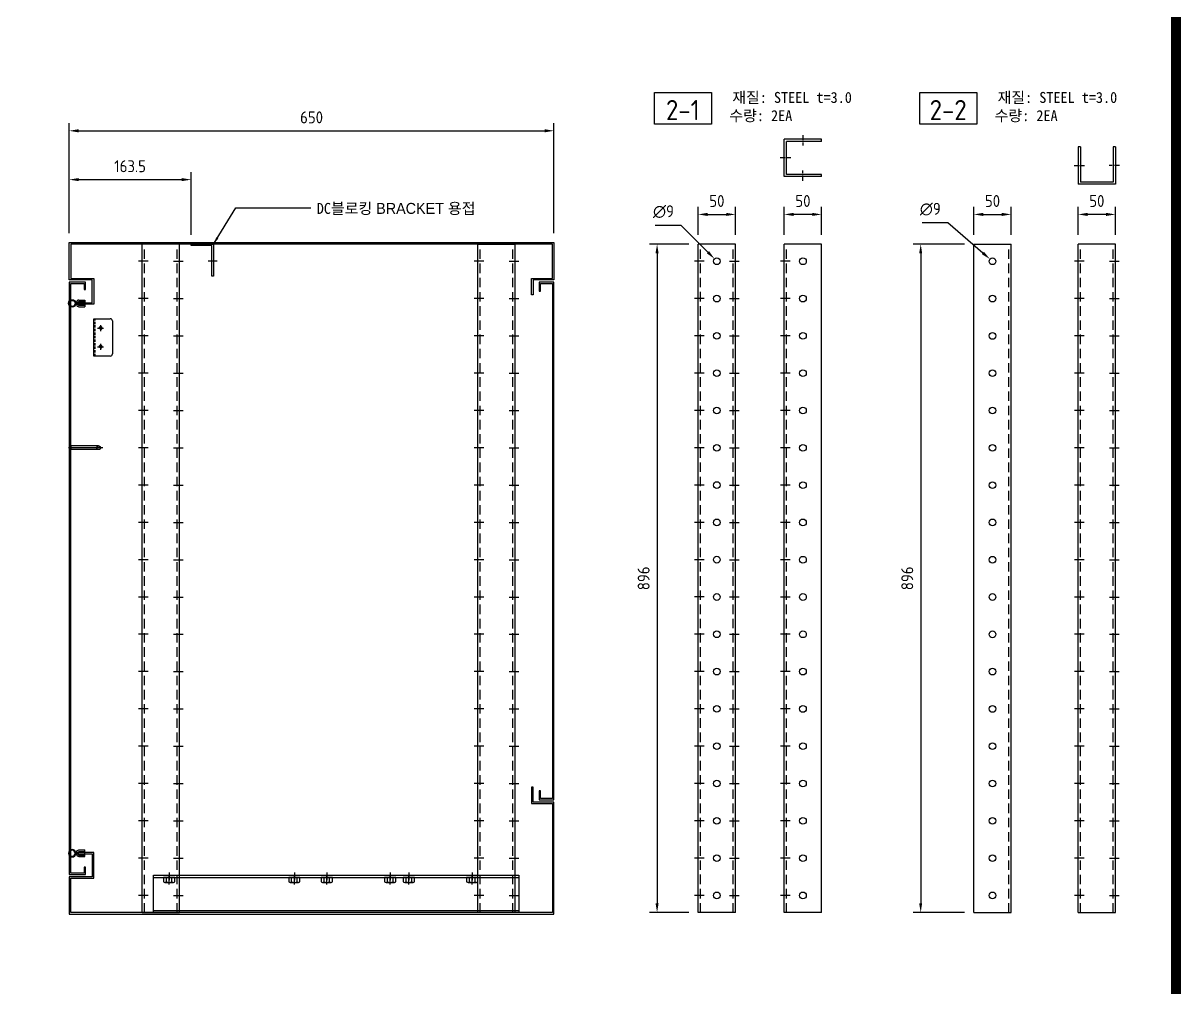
# Model space of a CAD drawing. Header units: millimetres. Extents: x 24815 to 36799, y -9299 to 5469.
# Drawn here: x 32232 to 33785, y 912 to 2205 of the extents above; entities that cross this region are included whole.
import ezdxf
from ezdxf.enums import TextEntityAlignment as Align

# ---------------------------------------------------------------- set-up
doc = ezdxf.new("R2010")
doc.units = ezdxf.units.MM
for name, pattern in [('CENTER', [50.8, 31.75, -6.35, 6.35, -6.35]), ('CENTER1', [10, 7, -1, 1, -1]), ('CENTERX2', [101.6, 63.5, -12.7, 12.7, -12.7]), ('HIDDEN', [9.525, 6.35, -3.175]), ('HIDDEN2', [4.7625, 3.175, -1.5875]), ('HIDDENX2', [19.05, 12.7, -6.35])]:
    doc.linetypes.add(name, pattern=pattern)
for name, color, linetype in [('3', 3, 'Continuous'), ('______', 7, 'Continuous'), ('CENTER', 1, 'CENTER'), ('FORMAT-1', 7, 'Continuous'), ('H', 2, 'HIDDEN'), ('HIDDEN', 2, 'HIDDEN')]:
    doc.layers.add(name, color=color, linetype=linetype)
doc.layers.add('외형선', color=3, linetype='Continuous', lineweight=30)
doc.styles.add('HAN', font='')
doc.styles.get("Standard").update_dxf_attribs({"font": 'ISOCP.SHX', "bigfont": 'WHGTXT.SHX'})
doc.styles.get('HAN').set_extended_font_data('GulimChe')
doc.dimstyles.new('PS-4', dxfattribs={"dimscale": 4, "dimtxt": 3.2, "dimasz": 2.5, "dimexe": 2, "dimexo": 2.5, "dimgap": 2, "dimtad": 1, "dimtoh": 1, "dimrnd": 0.05, "dimzin": 12, "dimdsep": 46, "dimtxsty": 'Standard', "dimcen": 0, "dimclrt": 2, "dimazin": 3, "dimtfac": 1, "dimtofl": 0, "dimtmove": 0, "dimatfit": 3, "dimfxl": 0, "dimtolj": 1, "dimtzin": 0, "dimarcsym": 0})
doc.dimstyles.new('PS-5', dxfattribs={"dimscale": 5, "dimtxt": 3.2, "dimasz": 2.5, "dimexe": 2, "dimexo": 2.5, "dimgap": 2, "dimtad": 1, "dimtoh": 1, "dimrnd": 0.05, "dimzin": 12, "dimdsep": 46, "dimtxsty": 'Standard', "dimcen": 0, "dimclrt": 2, "dimazin": 3, "dimtfac": 1, "dimtofl": 0, "dimtmove": 0, "dimatfit": 3, "dimfxl": 0, "dimtolj": 1, "dimtzin": 0, "dimarcsym": 0})

# ---------------------------------------------------------------- blocks, each defined once
blk = doc.blocks.new('format-3')
at = {"layer": 'FORMAT-1', "const_width": 0.7}
blk.add_lwpolyline([(13, 5), (13, 286.3), (414.5, 286.3), (414.5, 5)], close=True, dxfattribs=at)
at = {"style": 'HAN'}
for tag, height, p in [('MODEL-NAME', 3, (386.095, 31.525)), ('PART-NAME', 3, (386.095, 26.294)), ('SCALE', 2.7, (320.808, 26.294)), ('PART-NO', 3, (386.095, 21.014)), ('DRA-BY', 3, (260.72, 19.442)), ('CH-BY', 3, (277.209, 19.442)), ('APP-BY', 3, (293.697, 19.442)), ('관련업체', 3, (333.523, 9.263)), ('DRA-DATE', 2.5, (260.72, 7.475)), ('CH-DATE', 2.5, (277.209, 7.475)), ('APP-DATE', 2.5, (293.697, 7.475))]:
    blk.add_attdef(tag, text='', height=height, dxfattribs=at).set_placement(p, align=Align.MIDDLE_CENTER)
blk = doc.blocks.new('234567890oplkjhgijsdertyuioll')
at = {"color": 140}
for p, q in [((-17498, 8543.3), (-17498, 9439.3)), ((-17448, 9439.3), (-17498, 9439.3)), ((-17448, 8543.3), (-17448, 9439.3)), ((-17448, 8543.3), (-17498, 8543.3))]:
    blk.add_line(p, q, dxfattribs=at)
at = {"color": 1}
for p, q in [((-17490, 9416.3), (-17503, 9416.3)), ((-17490, 9366.3), (-17503, 9366.3)), ((-17490, 9316.3), (-17503, 9316.3)), ((-17490, 9266.3), (-17503, 9266.3)), ((-17490, 9216.3), (-17503, 9216.3)), ((-17490, 9166.3), (-17503, 9166.3)), ((-17490, 9116.3), (-17503, 9116.3)), ((-17490, 9066.3), (-17503, 9066.3)), ((-17490, 9016.3), (-17503, 9016.3)), ((-17490, 8966.3), (-17503, 8966.3)), ((-17490, 8916.3), (-17503, 8916.3)), ((-17490, 8866.3), (-17503, 8866.3)), ((-17490, 8816.3), (-17503, 8816.3)), ((-17490, 8766.3), (-17503, 8766.3)), ((-17490, 8716.3), (-17503, 8716.3)), ((-17490, 8666.3), (-17503, 8666.3)), ((-17490, 8616.3), (-17503, 8616.3)), ((-17490, 8566.3), (-17503, 8566.3))]:
    blk.add_line(p, q, dxfattribs=at)
at = {"color": 140}
for centre in [(-17473, 9416.3), (-17473, 9366.3), (-17473, 9316.3), (-17473, 9266.3), (-17473, 9216.3), (-17473, 9166.3), (-17473, 9116.3), (-17473, 9066.3), (-17473, 9016.3), (-17473, 8966.3), (-17473, 8916.3), (-17473, 8866.3), (-17473, 8816.3), (-17473, 8766.3), (-17473, 8716.3), (-17473, 8666.3), (-17473, 8616.3), (-17473, 8566.3)]:
    blk.add_circle(centre, 4.5, dxfattribs=at)
at = {"layer": 'HIDDEN', "color": 2, "linetype": 'HIDDENX2'}
blk.add_line((-17495, 8543.3), (-17495, 9439.3), dxfattribs=at)
blk = doc.blocks.new('87erfasdfasdfasdfasdfsdaf')
at = {"color": 140}
for p, q in [((-12215.3, 14062.5), (-12215.3, 14958.5)), ((-12165.3, 14958.5), (-12215.3, 14958.5)), ((-12165.3, 14062.5), (-12165.3, 14958.5)), ((-12215.3, 14062.5), (-12165.3, 14062.5))]:
    blk.add_line(p, q, dxfattribs=at)
at = {"color": 2, "linetype": 'HIDDENX2'}
for p, q in [((-12212.3, 14062.5), (-12212.3, 14958.5)), ((-12168.3, 14062.5), (-12168.3, 14958.5))]:
    blk.add_line(p, q, dxfattribs=at)
at = {"color": 1}
for p, q in [((-12207.3, 14935.5), (-12220.3, 14935.5)), ((-12173.3, 14935.5), (-12160.3, 14935.5)), ((-12207.3, 14885.5), (-12220.3, 14885.5)), ((-12173.3, 14885.5), (-12160.3, 14885.5)), ((-12207.3, 14835.5), (-12220.3, 14835.5)), ((-12173.3, 14835.5), (-12160.3, 14835.5)), ((-12207.3, 14785.5), (-12220.3, 14785.5)), ((-12173.3, 14785.5), (-12160.3, 14785.5)), ((-12207.3, 14735.5), (-12220.3, 14735.5)), ((-12173.3, 14735.5), (-12160.3, 14735.5)), ((-12207.3, 14685.5), (-12220.3, 14685.5)), ((-12173.3, 14685.5), (-12160.3, 14685.5)), ((-12207.3, 14635.5), (-12220.3, 14635.5)), ((-12173.3, 14635.5), (-12160.3, 14635.5)), ((-12207.3, 14585.5), (-12220.3, 14585.5)), ((-12173.3, 14585.5), (-12160.3, 14585.5)), ((-12207.3, 14535.5), (-12220.3, 14535.5)), ((-12173.3, 14535.5), (-12160.3, 14535.5)), ((-12207.3, 14485.5), (-12220.3, 14485.5)), ((-12173.3, 14485.5), (-12160.3, 14485.5)), ((-12207.3, 14435.5), (-12220.3, 14435.5)), ((-12173.3, 14435.5), (-12160.3, 14435.5)), ((-12207.3, 14385.5), (-12220.3, 14385.5)), ((-12173.3, 14385.5), (-12160.3, 14385.5)), ((-12207.3, 14335.5), (-12220.3, 14335.5)), ((-12173.3, 14335.5), (-12160.3, 14335.5)), ((-12207.3, 14285.5), (-12220.3, 14285.5)), ((-12173.3, 14285.5), (-12160.3, 14285.5)), ((-12207.3, 14235.5), (-12220.3, 14235.5)), ((-12173.3, 14235.5), (-12160.3, 14235.5)), ((-12207.3, 14185.5), (-12220.3, 14185.5)), ((-12173.3, 14185.5), (-12160.3, 14185.5)), ((-12207.3, 14135.5), (-12220.3, 14135.5)), ((-12173.3, 14135.5), (-12160.3, 14135.5)), ((-12207.3, 14085.5), (-12220.3, 14085.5)), ((-12173.3, 14085.5), (-12160.3, 14085.5))]:
    blk.add_line(p, q, dxfattribs=at)
blk = doc.blocks.new('645ytrhegnhy6yjmjuuyyjmhyhh')
at = {"color": 140}
for p, q in [((-12560.4, 14958.5), (-12510.4, 14958.5)), ((-12560.4, 14062.5), (-12560.4, 14958.5)), ((-12510.4, 14062.5), (-12510.4, 14958.5)), ((-12560.4, 14062.5), (-12510.4, 14062.5))]:
    blk.add_line(p, q, dxfattribs=at)
for centre in [(-12535.4, 14935.5), (-12535.4, 14885.5), (-12535.4, 14835.5), (-12535.4, 14785.5), (-12535.4, 14735.5), (-12535.4, 14685.5), (-12535.4, 14635.5), (-12535.4, 14585.5), (-12535.4, 14535.5), (-12535.4, 14485.5), (-12535.4, 14435.5), (-12535.4, 14385.5), (-12535.4, 14335.5), (-12535.4, 14285.5), (-12535.4, 14235.5), (-12535.4, 14185.5), (-12535.4, 14135.5), (-12535.4, 14085.5)]:
    blk.add_circle(centre, 4.5, dxfattribs=at)
at = {"layer": 'HIDDEN', "color": 2, "linetype": 'HIDDENX2'}
blk.add_line((-12513.4, 14062.5), (-12513.4, 14958.5), dxfattribs=at)
blk = doc.blocks.new('*D397')
at = {"color": 0, "lineweight": -2}
for p, q in [((33137.7, 1921), (33137.7, 1958.3)), ((33187.7, 1921), (33187.7, 1958.3)), ((33150.2, 1948.3), (33175.2, 1948.3))]:
    blk.add_line(p, q, dxfattribs=at)
at = {"color": 0}
for points in [[(33150.2, 1950.4), (33150.2, 1946.2), (33137.7, 1948.3)], [(33175.2, 1950.4), (33175.2, 1946.2), (33187.7, 1948.3)]]:
    blk.add_solid(points, dxfattribs=at)
at = {"layer": 'Defpoints', "color": 0}
for p in [(33187.7, 1948.3), (33137.7, 1908.5), (33187.7, 1908.5)]:
    blk.add_point(p, dxfattribs=at)
at = {"color": 2, "insert": (33162.7, 1966.3), "char_height": 16, "attachment_point": 5}
blk.add_mtext('\\A1;50', dxfattribs=at)
blk = doc.blocks.new('*D398')
at = {"color": 0, "lineweight": -2}
for p, q in [((33253.1, 1921), (33253.1, 1958.3)), ((33303.1, 1921), (33303.1, 1958.3)), ((33290.6, 1948.3), (33265.6, 1948.3))]:
    blk.add_line(p, q, dxfattribs=at)
at = {"color": 0}
for points in [[(33265.6, 1950.4), (33265.6, 1946.2), (33253.1, 1948.3)], [(33290.6, 1950.4), (33290.6, 1946.2), (33303.1, 1948.3)]]:
    blk.add_solid(points, dxfattribs=at)
at = {"layer": 'Defpoints', "color": 0}
for p in [(33253.1, 1948.3), (33253.1, 1908.5), (33303.1, 1908.5)]:
    blk.add_point(p, dxfattribs=at)
at = {"color": 2, "insert": (33278.1, 1966.3), "char_height": 16, "attachment_point": 5}
blk.add_mtext('\\A1;50', dxfattribs=at)
blk = doc.blocks.new('*D399')
at = {"color": 0, "lineweight": -2}
for p, q in [((33080.1, 1934), (33114.4, 1934)), ((33114.4, 1934), (33150.7, 1897.5))]:
    blk.add_line(p, q, dxfattribs=at)
at = {"color": 0}
blk.add_solid([(33152.2, 1899), (33149.3, 1896.1), (33159.6, 1888.7)], dxfattribs=at)
at = {"layer": 'Defpoints', "color": 0}
for p in [(33159.6, 1888.7), (33165.9, 1882.3)]:
    blk.add_point(p, dxfattribs=at)
at = {"color": 2, "insert": (33091.1, 1952), "char_height": 16, "attachment_point": 5}
blk.add_mtext('\\A1;∅9', dxfattribs=at)
blk = doc.blocks.new('*D400')
at = {"color": 0, "lineweight": -2}
for p, q in [((33437.9, 1937.3), (33472.2, 1937.3)), ((33472.2, 1937.3), (33519.4, 1896.6))]:
    blk.add_line(p, q, dxfattribs=at)
at = {"color": 0}
blk.add_solid([(33520.8, 1898.2), (33518, 1895), (33528.9, 1888.4)], dxfattribs=at)
at = {"layer": 'Defpoints', "color": 0}
for p in [(33528.9, 1888.4), (33535.7, 1882.5)]:
    blk.add_point(p, dxfattribs=at)
at = {"color": 2, "insert": (33448.9, 1955.3), "char_height": 16, "attachment_point": 5}
blk.add_mtext('\\A1;∅9', dxfattribs=at)
blk = doc.blocks.new('*D401')
at = {"color": 0, "lineweight": -2}
for p, q in [((33507.3, 1921), (33507.3, 1958.3)), ((33557.3, 1921), (33557.3, 1958.3)), ((33519.8, 1948.3), (33544.8, 1948.3))]:
    blk.add_line(p, q, dxfattribs=at)
at = {"color": 0}
for points in [[(33519.8, 1950.4), (33519.8, 1946.2), (33507.3, 1948.3)], [(33544.8, 1950.4), (33544.8, 1946.2), (33557.3, 1948.3)]]:
    blk.add_solid(points, dxfattribs=at)
at = {"layer": 'Defpoints', "color": 0}
for p in [(33557.3, 1948.3), (33507.3, 1908.5), (33557.3, 1908.5)]:
    blk.add_point(p, dxfattribs=at)
at = {"color": 2, "insert": (33532.3, 1966.3), "char_height": 16, "attachment_point": 5}
blk.add_mtext('\\A1;50', dxfattribs=at)
blk = doc.blocks.new('*D402')
at = {"color": 0, "lineweight": -2}
for p, q in [((33125.2, 1908.5), (33072.5, 1908.5)), ((33082.5, 1896), (33082.5, 1025)), ((33125.2, 1012.5), (33072.5, 1012.5))]:
    blk.add_line(p, q, dxfattribs=at)
at = {"color": 0}
for points in [[(33080.4, 1896), (33084.6, 1896), (33082.5, 1908.5)], [(33080.4, 1025), (33084.6, 1025), (33082.5, 1012.5)]]:
    blk.add_solid(points, dxfattribs=at)
at = {"layer": 'Defpoints', "color": 0}
for p in [(33137.7, 1908.5), (33082.5, 1012.5), (33137.7, 1012.5)]:
    blk.add_point(p, dxfattribs=at)
at = {"color": 2, "insert": (33064.5, 1460.5), "char_height": 16, "attachment_point": 5, "rotation": 90}
blk.add_mtext('\\A1;896', dxfattribs=at)
blk = doc.blocks.new('*D403')
at = {"color": 0, "lineweight": -2}
for p, q in [((33494.8, 1908.5), (33426, 1908.5)), ((33436, 1896), (33436, 1025)), ((33494.8, 1012.5), (33426, 1012.5))]:
    blk.add_line(p, q, dxfattribs=at)
at = {"color": 0}
for points in [[(33433.9, 1896), (33438, 1896), (33436, 1908.5)], [(33433.9, 1025), (33438, 1025), (33436, 1012.5)]]:
    blk.add_solid(points, dxfattribs=at)
at = {"layer": 'Defpoints', "color": 0}
for p in [(33507.3, 1908.5), (33436, 1012.5), (33507.3, 1012.5)]:
    blk.add_point(p, dxfattribs=at)
at = {"color": 2, "insert": (33418, 1460.5), "char_height": 16, "attachment_point": 5, "rotation": 90}
blk.add_mtext('\\A1;896', dxfattribs=at)
blk = doc.blocks.new('*D404')
at = {"color": 0, "lineweight": -2}
for p, q in [((33647.2, 1921), (33647.2, 1958.3)), ((33697.2, 1921), (33697.2, 1958.3)), ((33684.7, 1948.3), (33659.7, 1948.3))]:
    blk.add_line(p, q, dxfattribs=at)
at = {"color": 0}
for points in [[(33659.7, 1950.4), (33659.7, 1946.2), (33647.2, 1948.3)], [(33684.7, 1950.4), (33684.7, 1946.2), (33697.2, 1948.3)]]:
    blk.add_solid(points, dxfattribs=at)
at = {"layer": 'Defpoints', "color": 0}
for p in [(33647.2, 1948.3), (33647.2, 1908.5), (33697.2, 1908.5)]:
    blk.add_point(p, dxfattribs=at)
at = {"color": 2, "insert": (33672.2, 1966.3), "char_height": 16, "attachment_point": 5}
blk.add_mtext('\\A1;50', dxfattribs=at)
blk = doc.blocks.new('56TERFDASDFSD')
at = {"color": 4}
for p, q in [((29592, 11655.8), (29622, 11655.8)), ((29592, 11653.8), (29592, 11655.8)), ((29620, 11653.8), (29592, 11653.8)), ((29620, 11612.8), (29620, 11653.8)), ((29622, 11655.8), (29622, 11612.8)), ((29622, 11612.8), (29620, 11612.8))]:
    blk.add_line(p, q, dxfattribs=at)
at = {"layer": 'CENTER', "ltscale": 3}
blk.add_line((29627, 11632.8), (29615, 11632.8), dxfattribs=at)
blk = doc.blocks.new('756erafsdfadsfadsfasdf')
at = {"color": 1, "linetype": 'CENTERX2'}
for p, q in [((20452.2, 8170.5), (20452.2, 8160.5)), ((20537.2, 8170.5), (20537.2, 8160.5)), ((20562.2, 8170.5), (20562.2, 8160.5)), ((20647.2, 8170.5), (20647.2, 8160.5)), ((20690.7, 8170.5), (20690.7, 8160.5)), ((20858.7, 8170.5), (20858.7, 8160.5))]:
    blk.add_line(p, q, dxfattribs=at)
at = {"color": 4}
for p, q in [((20879.7, 8164), (20389.7, 8164)), ((20879.7, 8120), (20389.7, 8120))]:
    blk.add_line(p, q, dxfattribs=at)
for p, q in [((20457.8, 8157.5), (20446.5, 8157.5)), ((20448.4, 8158.1), (20448.4, 8164)), ((20455.9, 8158.1), (20455.9, 8164)), ((20542.8, 8157.5), (20531.5, 8157.5)), ((20533.4, 8158.1), (20533.4, 8164)), ((20540.9, 8158.1), (20540.9, 8164)), ((20567.8, 8157.5), (20556.5, 8157.5)), ((20558.4, 8158.1), (20558.4, 8164)), ((20565.9, 8158.1), (20565.9, 8164)), ((20652.8, 8157.5), (20641.5, 8157.5)), ((20643.4, 8158.1), (20643.4, 8164)), ((20650.9, 8158.1), (20650.9, 8164)), ((20696.3, 8157.5), (20685, 8157.5)), ((20686.9, 8158.1), (20686.9, 8164)), ((20694.4, 8158.1), (20694.4, 8164)), ((20864.3, 8157.5), (20853, 8157.5)), ((20854.9, 8158.1), (20854.9, 8164)), ((20862.4, 8158.1), (20862.4, 8164))]:
    blk.add_line(p, q)
blk.add_lwpolyline([(20879.7, 8167), (20389.7, 8167), (20389.7, 8117), (20879.7, 8117)], close=True, dxfattribs=at)
for points in [[(20459.7, 8164), (20459.7, 8158.1, -0.309401), (20455.9, 8158.1, -0.154701), (20448.4, 8158.1, -0.309401), (20444.7, 8158.1), (20444.7, 8164), (20459.7, 8164)], [(20544.7, 8164), (20544.7, 8158.1, -0.309401), (20540.9, 8158.1, -0.154701), (20533.4, 8158.1, -0.309401), (20529.7, 8158.1), (20529.7, 8164), (20544.7, 8164)], [(20569.7, 8164), (20569.7, 8158.1, -0.309401), (20565.9, 8158.1, -0.154701), (20558.4, 8158.1, -0.309401), (20554.7, 8158.1), (20554.7, 8164), (20569.7, 8164)], [(20654.7, 8164), (20654.7, 8158.1, -0.309401), (20650.9, 8158.1, -0.154701), (20643.4, 8158.1, -0.309401), (20639.7, 8158.1), (20639.7, 8164), (20654.7, 8164)], [(20698.2, 8164), (20698.2, 8158.1, -0.309401), (20694.4, 8158.1, -0.154701), (20686.9, 8158.1, -0.309401), (20683.2, 8158.1), (20683.2, 8164), (20698.2, 8164)], [(20866.2, 8164), (20866.2, 8158.1, -0.309401), (20862.4, 8158.1, -0.154701), (20854.9, 8158.1, -0.309401), (20851.2, 8158.1), (20851.2, 8164), (20866.2, 8164)]]:
    blk.add_lwpolyline(points, format="xyb")
at = {"layer": 'CENTER'}
for p, q in [((20452.2, 8154.5), (20452.2, 8167)), ((20537.2, 8154.5), (20537.2, 8167)), ((20562.2, 8154.5), (20562.2, 8167)), ((20647.2, 8154.5), (20647.2, 8167)), ((20690.7, 8154.5), (20690.7, 8167)), ((20858.7, 8154.5), (20858.7, 8167))]:
    blk.add_line(p, q, dxfattribs=at)
blk = doc.blocks.new('*D217')
at = {"color": 0, "lineweight": -2}
for p, q in [((32294.2, 1923), (32294.2, 2070.4)), ((32944.2, 1923), (32944.2, 2070.4)), ((32306.7, 2060.4), (32931.7, 2060.4))]:
    blk.add_line(p, q, dxfattribs=at)
at = {"color": 0}
for points in [[(32306.7, 2062.5), (32306.7, 2058.3), (32294.2, 2060.4)], [(32931.7, 2062.5), (32931.7, 2058.3), (32944.2, 2060.4)]]:
    blk.add_solid(points, dxfattribs=at)
at = {"layer": 'Defpoints', "color": 0}
for p in [(32944.2, 2060.4), (32294.2, 1910.5), (32944.2, 1910.5)]:
    blk.add_point(p, dxfattribs=at)
at = {"color": 2, "insert": (32619.2, 2078.4), "char_height": 16, "attachment_point": 5}
blk.add_mtext('\\A1;650', dxfattribs=at)
blk = doc.blocks.new('*D218')
at = {"color": 0, "lineweight": -2}
for p, q in [((32294.2, 1923), (32294.2, 2004.9)), ((32457.7, 1921), (32457.7, 2004.9)), ((32306.7, 1994.9), (32445.2, 1994.9))]:
    blk.add_line(p, q, dxfattribs=at)
at = {"color": 0}
for points in [[(32306.7, 1997), (32306.7, 1992.9), (32294.2, 1994.9)], [(32445.2, 1997), (32445.2, 1992.9), (32457.7, 1994.9)]]:
    blk.add_solid(points, dxfattribs=at)
at = {"layer": 'Defpoints', "color": 0}
for p in [(32457.7, 1994.9), (32294.2, 1910.5), (32457.7, 1908.5)]:
    blk.add_point(p, dxfattribs=at)
at = {"color": 2, "insert": (32375.9, 2012.9), "char_height": 16, "attachment_point": 5}
blk.add_mtext('\\A1;163.5', dxfattribs=at)
blk = doc.blocks.new('ASDHREWHREJJJ')
for p, q in [((14485.9, -8471.1), (14485.9, -8479.1)), ((14487.9, -8471.1), (14487.9, -8479.1)), ((14491.9, -8468.1), (14488.9, -8468.1)), ((14491.9, -8470.1), (14488.9, -8470.1)), ((14489.9, -8467), (14489.9, -8468.1)), ((14490.9, -8467), (14490.9, -8468.1)), ((14492.9, -8471.1), (14492.9, -8479.1)), ((14494.9, -8471.1), (14494.9, -8479.1)), ((14494.9, -8479.1), (14485.9, -8479.1))]:
    blk.add_line(p, q)
for radius in [5, 4]:
    blk.add_circle((14490.4, -8462.1), radius)
for centre, radius, start, end in [((14488.9, -8471.1), 3, 90, 180), ((14488.9, -8471.1), 1, 90, 180), ((14491.9, -8471.1), 3, 0, 90), ((14491.9, -8471.1), 1, 0, 90)]:
    blk.add_arc(centre, radius, start, end)
blk = doc.blocks.new('HFFFFFF')
at = {"color": 1}
for p, q in [((-14020.9, -13921), (-14020.9, -13871)), ((-14020.9, -13871), (-13998.9, -13871)), ((-13995.9, -13874), (-13995.9, -13918)), ((-13998.9, -13921), (-14020.9, -13921))]:
    blk.add_line(p, q, dxfattribs=at)
at = {"color": 2, "linetype": 'HIDDEN2'}
blk.add_line((-14018.9, -13921), (-14018.9, -13871), dxfattribs=at)
at = {"color": 3}
for centre in [(-14011.9, -13883.5), (-14011.9, -13908.5)]:
    blk.add_circle(centre, 1.6, dxfattribs=at)
at = {"color": 1}
for centre, start, end in [((-13998.9, -13874), 0, 90), ((-13998.9, -13918), 270, 0)]:
    blk.add_arc(centre, 3, start, end, dxfattribs=at)
for centre in [(-14011.9, -13883.5), (-14011.9, -13908.5)]:
    blk.add_arc(centre, 2, 259.3538, 193.7158)
at = {"layer": 'CENTER', "linetype": 'CENTER', "ltscale": 3}
for p, q in [((-14016, -13883.5), (-14007.8, -13883.5)), ((-14011.9, -13879.4), (-14011.9, -13887.6)), ((-14016, -13908.5), (-14007.8, -13908.5)), ((-14011.9, -13904.4), (-14011.9, -13912.6))]:
    blk.add_line(p, q, dxfattribs=at)

msp = doc.modelspace()

# ---------------------------------------------------------------- linework, layer by layer
at = {"color": 1, "linetype": 'CENTER1'}
for p, q in [((33278.082, 2054.608), (33278.082, 2040.692)), ((33261.67, 2024.021), (33247.753, 2024.021)), ((33278.082, 1993.433), (33278.082, 2007.35)), ((33641.616, 2013.715), (33655.533, 2013.715)), ((33702.791, 2013.715), (33688.874, 2013.715))]:
    msp.add_line(p, q, dxfattribs=at)
at = {"color": 140}
for p, q in [((33303.082, 2049.021), (33253.082, 2049.021)), ((33253.082, 1999.021), (33253.082, 2049.021)), ((33303.082, 2046.021), (33256.082, 2046.021)), ((33256.082, 2002.021), (33256.082, 2046.021)), ((33303.082, 2046.021), (33303.082, 2049.021)), ((33647.203, 2038.715), (33647.203, 1988.715)), ((33650.203, 2038.715), (33647.203, 2038.715)), ((33650.203, 2038.715), (33650.203, 1991.715)), ((33694.203, 2038.715), (33694.203, 1991.715)), ((33697.203, 2038.715), (33694.203, 2038.715)), ((33697.203, 2038.715), (33697.203, 1988.715)), ((33303.082, 1999.021), (33253.082, 1999.021)), ((33303.082, 2002.021), (33256.082, 2002.021)), ((33303.082, 1999.021), (33303.082, 2002.021)), ((33697.203, 1988.715), (33647.203, 1988.715)), ((33694.203, 1991.715), (33650.203, 1991.715)), ((33137.732, 1012.47), (33137.732, 1908.47)), ((33187.732, 1908.47), (33137.732, 1908.47)), ((33187.732, 1012.47), (33187.732, 1908.47)), ((33187.732, 1012.47), (33137.732, 1012.47))]:
    msp.add_line(p, q, dxfattribs=at)
at = {"color": 1}
for p, q in [((33145.732, 1885.47), (33132.732, 1885.47)), ((33179.732, 1885.47), (33192.732, 1885.47)), ((33145.732, 1835.47), (33132.732, 1835.47)), ((33179.732, 1835.47), (33192.732, 1835.47)), ((33145.732, 1785.47), (33132.732, 1785.47)), ((33179.732, 1785.47), (33192.732, 1785.47)), ((33145.732, 1735.47), (33132.732, 1735.47)), ((33179.732, 1735.47), (33192.732, 1735.47)), ((33145.732, 1685.47), (33132.732, 1685.47)), ((33179.732, 1685.47), (33192.732, 1685.47)), ((33145.732, 1635.47), (33132.732, 1635.47)), ((33179.732, 1635.47), (33192.732, 1635.47)), ((33145.732, 1585.47), (33132.732, 1585.47)), ((33179.732, 1585.47), (33192.732, 1585.47)), ((33145.732, 1535.47), (33132.732, 1535.47)), ((33179.732, 1535.47), (33192.732, 1535.47)), ((33145.732, 1485.47), (33132.732, 1485.47)), ((33179.732, 1485.47), (33192.732, 1485.47)), ((33145.732, 1435.47), (33132.732, 1435.47)), ((33179.732, 1435.47), (33192.732, 1435.47)), ((33145.732, 1385.47), (33132.732, 1385.47)), ((33179.732, 1385.47), (33192.732, 1385.47)), ((33145.732, 1335.47), (33132.732, 1335.47)), ((33179.732, 1335.47), (33192.732, 1335.47)), ((33145.732, 1285.47), (33132.732, 1285.47)), ((33179.732, 1285.47), (33192.732, 1285.47)), ((33145.732, 1235.47), (33132.732, 1235.47)), ((33179.732, 1235.47), (33192.732, 1235.47)), ((33145.732, 1185.47), (33132.732, 1185.47)), ((33179.732, 1185.47), (33192.732, 1185.47)), ((33145.732, 1135.47), (33132.732, 1135.47)), ((33179.732, 1135.47), (33192.732, 1135.47)), ((33145.732, 1085.47), (33132.732, 1085.47)), ((33179.732, 1085.47), (33192.732, 1085.47)), ((33145.732, 1035.47), (33132.732, 1035.47)), ((33179.732, 1035.47), (33192.732, 1035.47))]:
    msp.add_line(p, q, dxfattribs=at)
for points in [[(33155.292, 2069.305), (33078.841, 2069.305), (33078.841, 2111.908), (33155.292, 2111.908)], [(33511.081, 2069.305), (33434.63, 2069.305), (33434.63, 2111.908), (33511.081, 2111.908)]]:
    msp.add_lwpolyline(points, close=True)
at = {"color": 3}
for points in [[(32916.185, 1860.47), (32916.185, 1840.47), (32914.185, 1840.47), (32914.185, 1862.47), (32942.185, 1862.47), (32942.185, 1908.47), (32296.185, 1908.47), (32296.185, 1862.47), (32327.185, 1862.47), (32327.185, 1827.97), (32306.185, 1827.97), (32306.185, 1829.97), (32325.185, 1829.97), (32325.185, 1860.47), (32294.185, 1860.47), (32294.185, 1910.47), (32944.185, 1910.47), (32944.185, 1860.47)], [(32296.185, 1065.47), (32296.185, 1855.47), (32314.185, 1855.47), (32314.185, 1847.47), (32316.185, 1847.47), (32316.185, 1857.47), (32294.185, 1857.47), (32294.185, 1063.47), (32316.185, 1063.47), (32316.185, 1073.47), (32314.185, 1073.47), (32314.185, 1065.47)], [(32944.185, 1160.47), (32916.185, 1160.47), (32916.185, 1180.47), (32914.185, 1180.47), (32914.185, 1158.47), (32942.185, 1158.47), (32942.185, 1012.47), (32296.185, 1012.47), (32296.185, 1058.47), (32327.185, 1058.47), (32327.185, 1092.97), (32306.185, 1092.97), (32306.185, 1090.97), (32325.185, 1090.97), (32325.185, 1060.47), (32294.185, 1060.47), (32294.185, 1010.47), (32944.185, 1010.47)]]:
    msp.add_lwpolyline(points, close=True, dxfattribs=at)
at = {"color": 140}
for centre in [(33162.732, 1885.47), (33162.732, 1835.47), (33162.732, 1785.47), (33162.732, 1735.47), (33162.732, 1685.47), (33162.732, 1635.47), (33162.732, 1585.47), (33162.732, 1535.47), (33162.732, 1485.47), (33162.732, 1435.47), (33162.732, 1385.47), (33162.732, 1335.47), (33162.732, 1285.47), (33162.732, 1235.47), (33162.732, 1185.47), (33162.732, 1135.47), (33162.732, 1085.47), (33162.732, 1035.47)]:
    msp.add_circle(centre, 4.5, dxfattribs=at)
at = {"layer": '3'}
msp.add_line((32296.185, 1637.97), (32296.185, 1632.97), dxfattribs=at)
at = {"layer": 'CENTER', "ltscale": 10}
msp.add_line((32339.185, 1635.47), (32293.185, 1635.47), dxfattribs=at)
at = {"layer": 'H', "color": 2, "ltscale": 10}
for p, q in [((32333.685, 1637.97), (32296.185, 1637.97)), ((32333.685, 1632.97), (32296.185, 1632.97))]:
    msp.add_line(p, q, dxfattribs=at)
msp.add_circle((32333.685, 1635.47), 2.5, dxfattribs=at)
at = {"layer": 'HIDDEN', "color": 2, "linetype": 'HIDDENX2'}
for p, q in [((33140.732, 1012.47), (33140.732, 1908.47)), ((33184.732, 1012.47), (33184.732, 1908.47))]:
    msp.add_line(p, q, dxfattribs=at)
at = {"layer": '외형선', "lineweight": -3}
msp.add_lwpolyline([(32924.185, 1845.47), (32926.185, 1845.47), (32926.185, 1855.47), (32942.185, 1855.47), (32942.185, 1165.47), (32926.185, 1165.47), (32926.185, 1175.47), (32924.185, 1175.47), (32924.185, 1163.47), (32944.185, 1163.47), (32944.185, 1857.47), (32924.185, 1857.47), (32924.185, 1845.47)], dxfattribs=at)

# ---------------------------------------------------------------- block references
at = {"xscale": 19, "yscale": 19, "zscale": 19}
msp.add_blockref('format-3', (25902.7, -65.71), dxfattribs=at)
for name, p in [('87erfasdfasdfasdfasdfsdaf', (44607.464, -13050.061)), ('56TERFDASDFSD', (2865.65, -9747.331)), ('234567890oplkjhgijsdertyuioll', (50751.132, -7530.852)), ('645ytrhegnhy6yjmjuuyyjmhyhh', (46067.635, -13050.061)), ('87erfasdfasdfasdfasdfsdaf', (45862.482, -13050.061)), ('HFFFFFF', (46348.117, 15679.432))]:
    msp.add_blockref(name, p)
at = {"xscale": -1}
msp.add_blockref('87erfasdfasdfasdfasdfsdaf', (20676.906, -13050.061), dxfattribs=at)
at = {"color": 4, "rotation": 90.00000000000001}
msp.add_blockref('ASDHREWHREJJJ', (23836.113, -12661.421), dxfattribs=at)
at = {"color": 4, "xscale": -1, "rotation": 90}
msp.add_blockref('ASDHREWHREJJJ', (23836.113, 15582.362), dxfattribs=at)
at = {"layer": '______', "xscale": -1}
msp.add_blockref('756erafsdfadsfadsfasdf', (53286.864, -7104.558), dxfattribs=at)

# ---------------------------------------------------------------- texts
at = {"color": 2, "style": 'HAN'}
for s, p in [('재질: STEEL t=3.0', (33183.307, 2112.425)), ('재질: STEEL t=3.0', (33539.096, 2112.425)), ('수량: 2EA', (33179.432, 2088.033, 0)), ('수량: 2EA', (33535.221, 2088.033, 0))]:
    msp.add_text(s, height=14.7, dxfattribs=at).set_placement(p, align=Align.TOP_LEFT)
at = {"color": 1}
for s, p in [('2-1', (33117.038, 2088.198)), ('2-2', (33472.827, 2088.198))]:
    msp.add_text(s, height=27, dxfattribs=at).set_placement(p, align=Align.MIDDLE)
at = {"color": 2, "insert": (32626.167, 1963.698), "char_height": 14.7, "attachment_point": 1, "style": 'HAN'}
msp.add_mtext('DC{\\fGulim|b0|i0|c129|p50;블로킹 BRACKET 용접}', dxfattribs=at)

# ---------------------------------------------------------------- dimensions: what is measured, and where the dimension line sits
for base, p1, p2, picture, middle in [((32944.185, 2060.412), (32294.185, 1910.47), (32944.185, 1910.47), '*D217', (32619.185, 2078.412)), ((32457.685, 1994.939), (32294.185, 1910.47), (32457.685, 1908.47), '*D218', (32375.935, 2012.939)), ((33187.732, 1948.329), (33137.732, 1908.47), (33187.732, 1908.47), '*D397', (33162.732, 1966.329)), ((33253.082, 1948.329), (33303.082, 1908.47), (33253.082, 1908.47), '*D398', (33278.082, 1966.329)), ((33557.265, 1948.329), (33507.265, 1908.47), (33557.265, 1908.47), '*D401', (33532.265, 1966.329)), ((33647.203, 1948.329), (33697.203, 1908.47), (33647.203, 1908.47), '*D404', (33672.203, 1966.329))]:
    dim = msp.add_linear_dim(base=base, p1=p1, p2=p2, dimstyle='PS-5')
    dim.commit()
    dim.dimension.update_dxf_attribs({"geometry": picture, "text_midpoint": middle})
for p1, p2, picture, middle in [((33165.905, 1882.28), (33159.559, 1888.661), '*D399', (33091.112, 1934.024)), ((33535.671, 1882.529), (33528.859, 1888.412), '*D400', (33448.86, 1937.343))]:
    dim = msp.add_diameter_dim_2p(p1=p1, p2=p2, dimstyle='PS-5')
    dim.commit()
    dim.dimension.update_dxf_attribs({"geometry": picture, "text_midpoint": middle, "dimtype": 163})
for base, p1, p2, picture, middle in [((33082.519, 1012.47), (33137.732, 1908.47), (33137.732, 1012.47), '*D402', (33064.519, 1460.47)), ((33435.966, 1012.47), (33507.265, 1908.47), (33507.265, 1012.47), '*D403', (33417.966, 1460.47))]:
    dim = msp.add_linear_dim(base=base, p1=p1, p2=p2, angle=90, dimstyle='PS-5')
    dim.commit()
    dim.dimension.update_dxf_attribs({"geometry": picture, "text_midpoint": middle})

# ---------------------------------------------------------------- leaders
at = {"annotation_type": 0, "has_hookline": 1, "hookline_direction": 0, "text_width": 220.142}
msp.add_leader([(32487.685, 1908.47), (32517.81, 1957.298), (32618.167, 1957.298)], dimstyle='PS-4', override={"dimgap": 2, "dimtad": 0}, dxfattribs=at)

doc.saveas('drawing.dxf')
